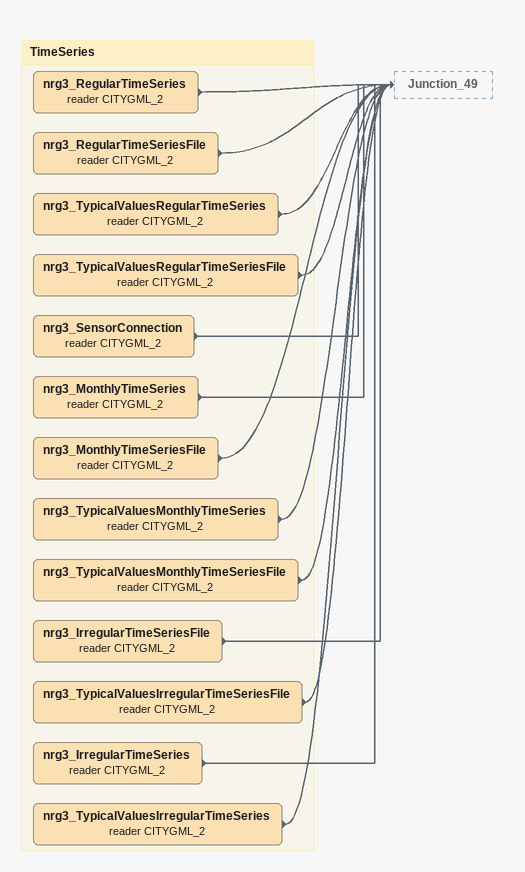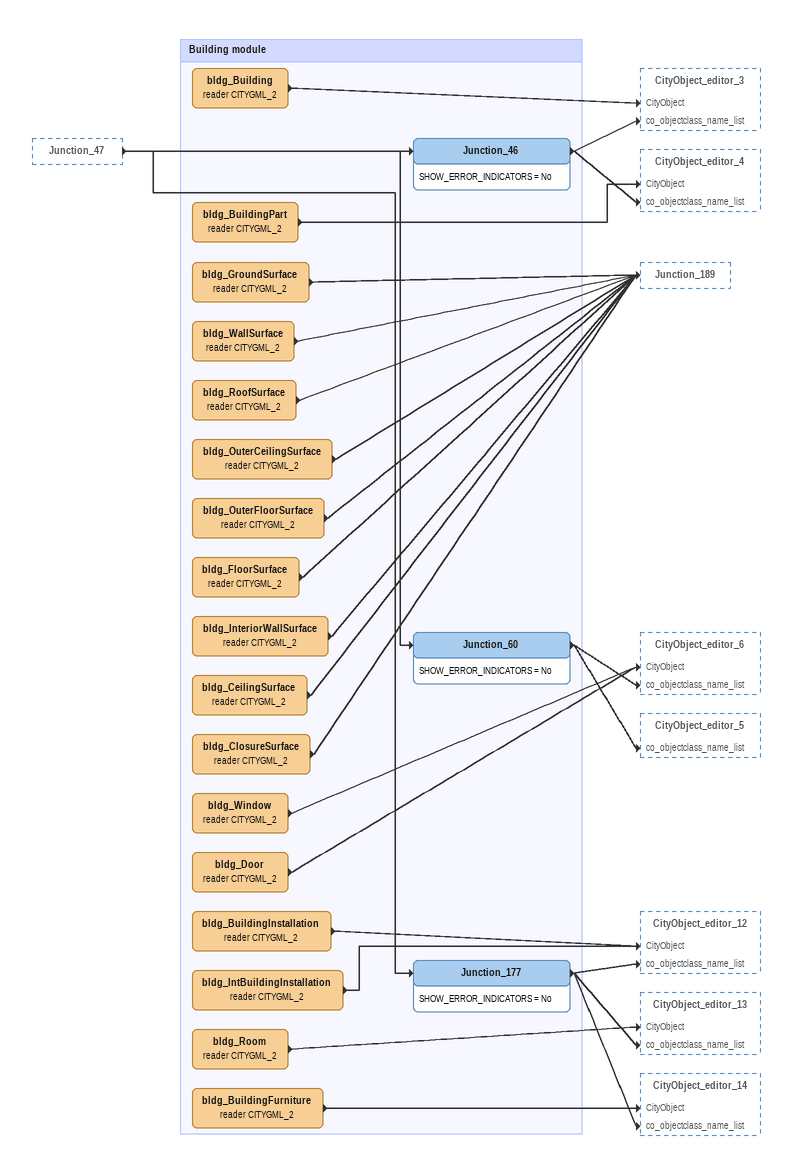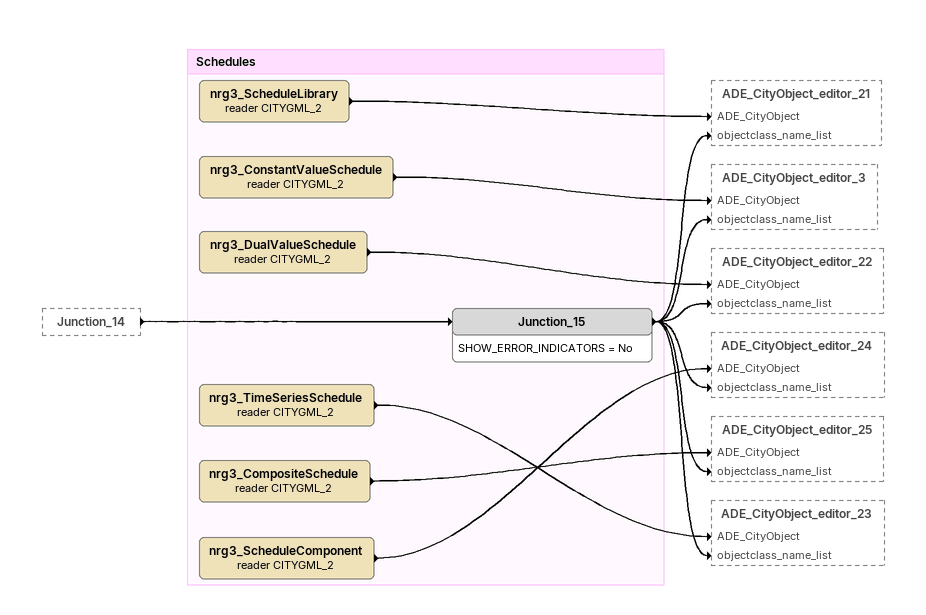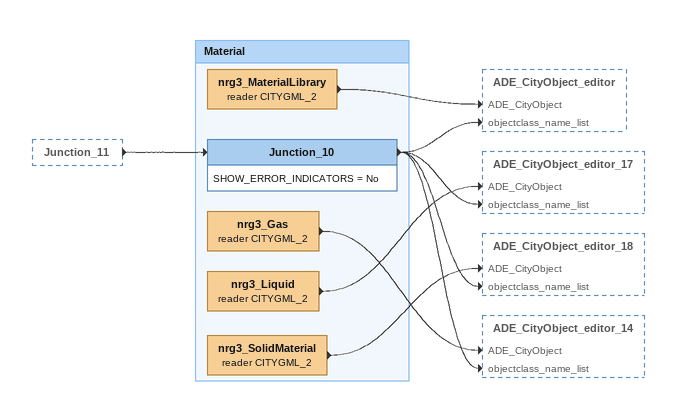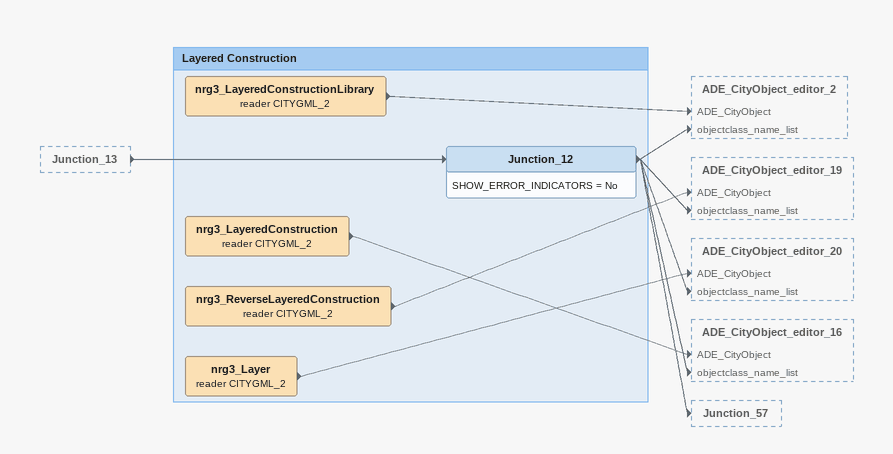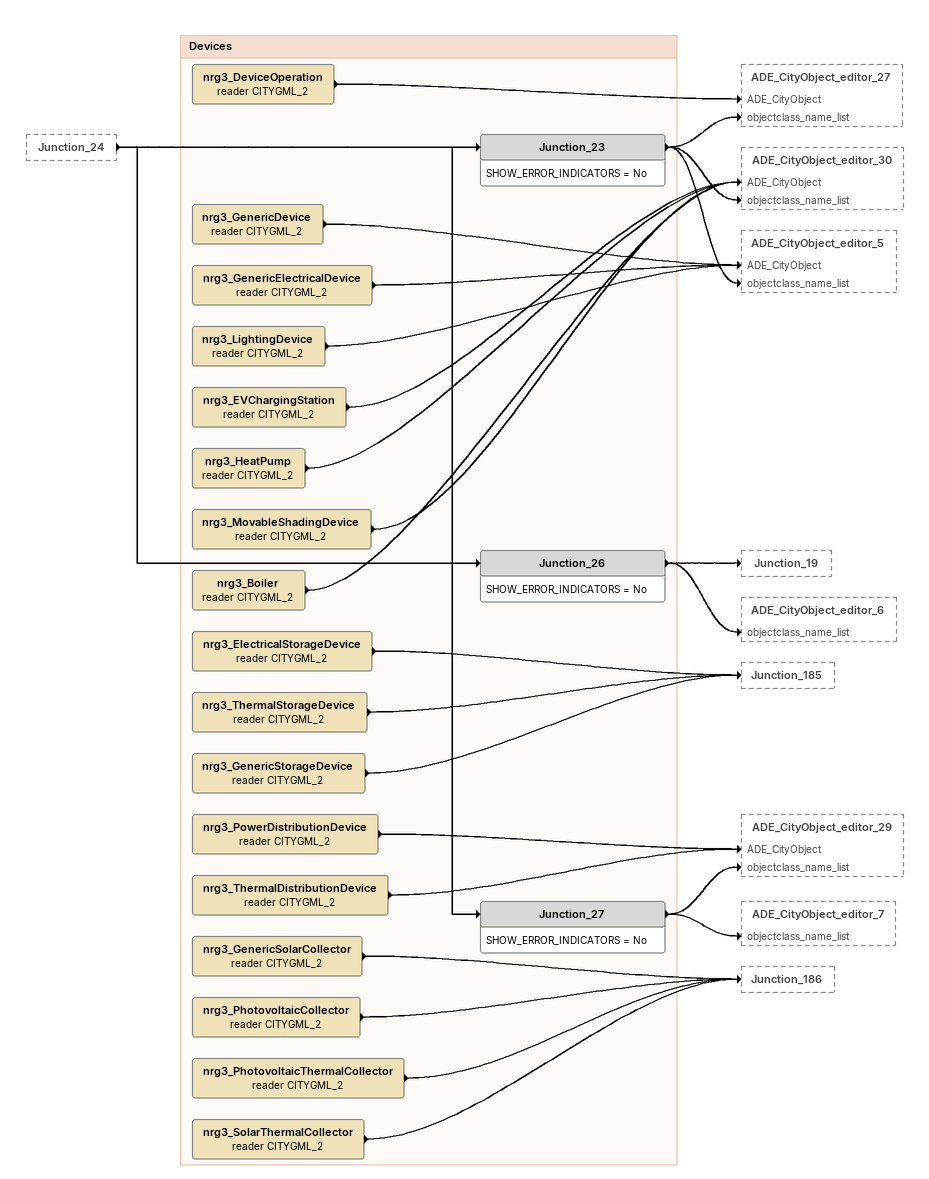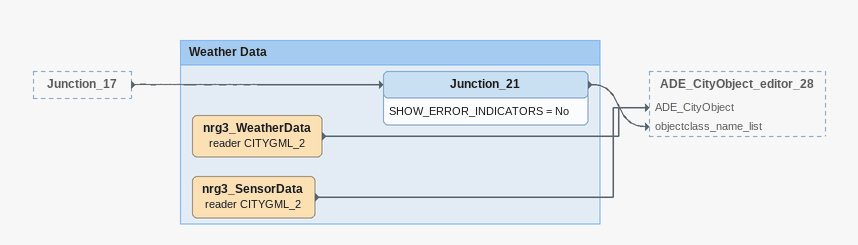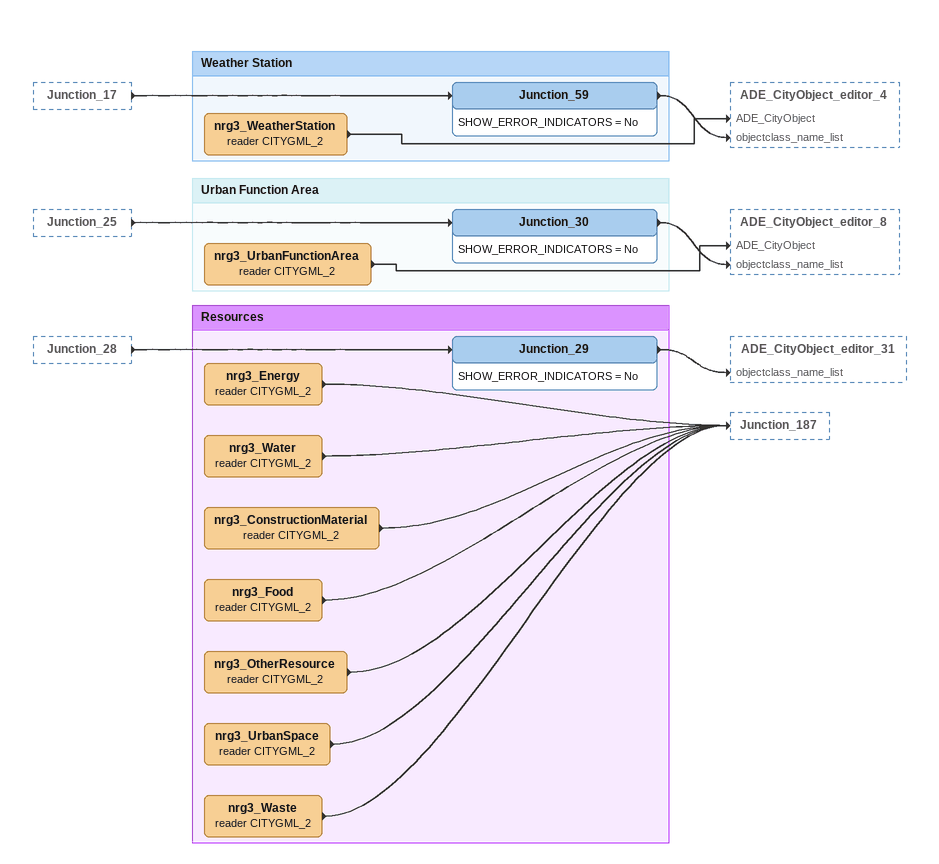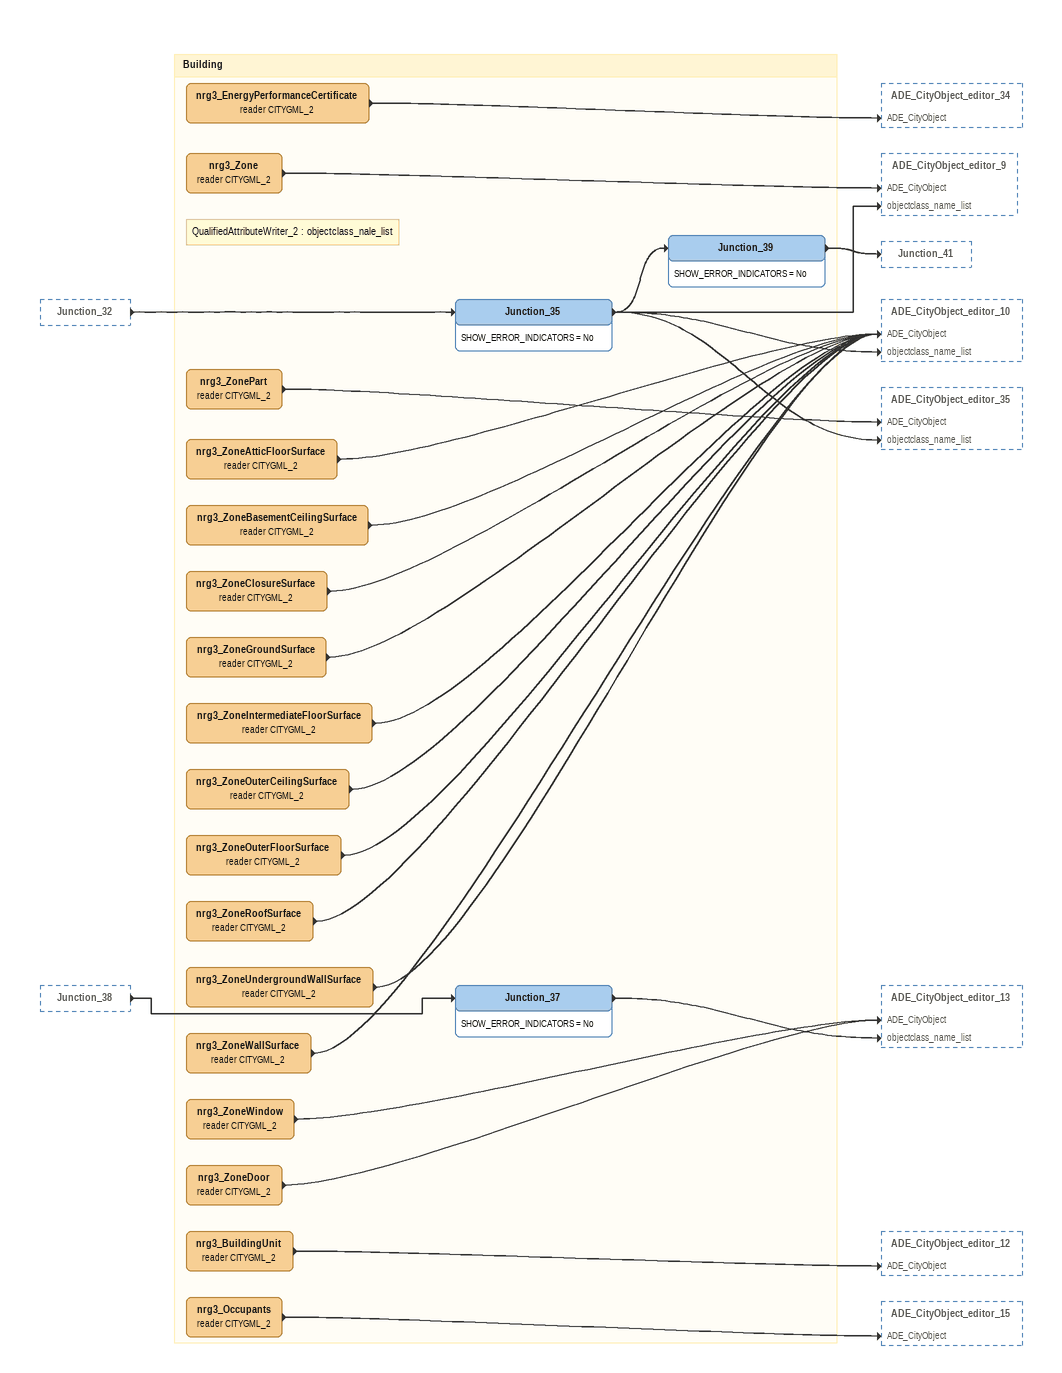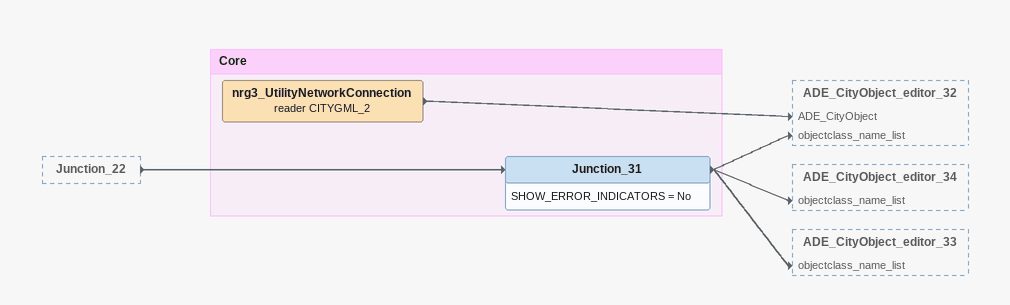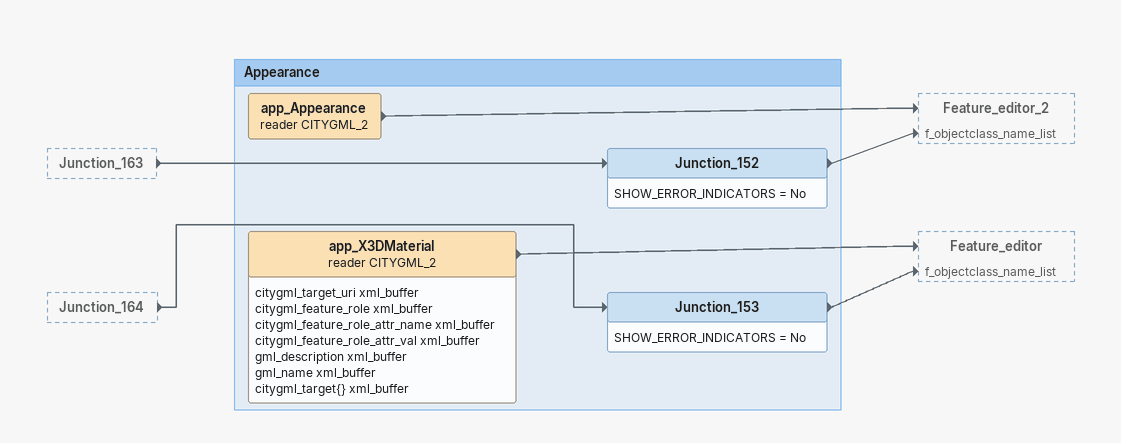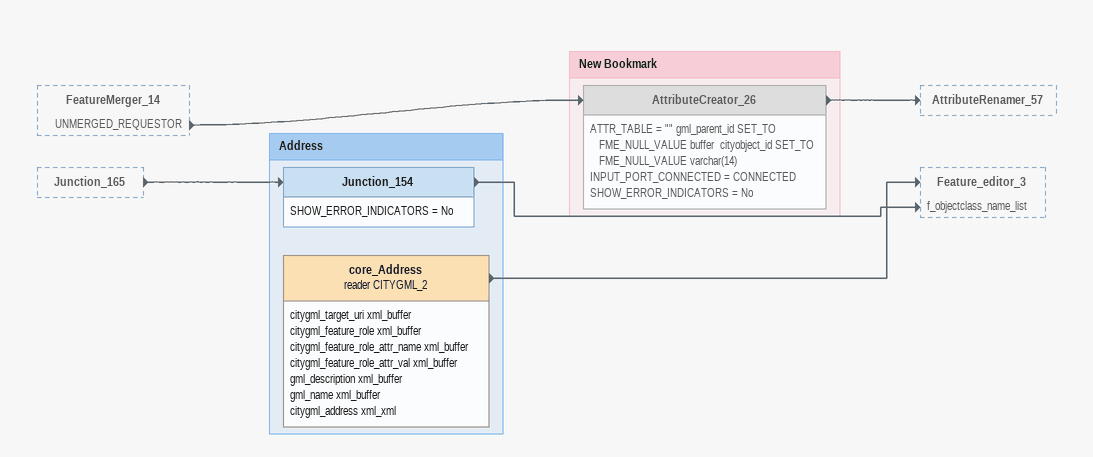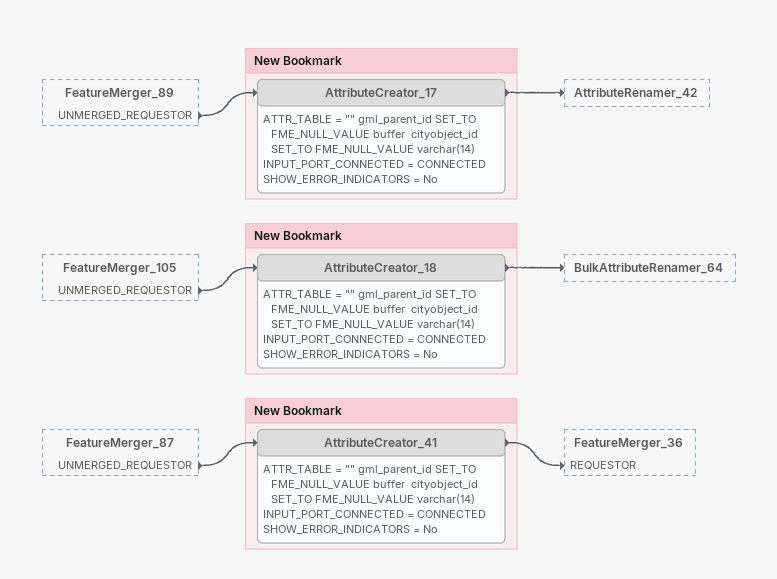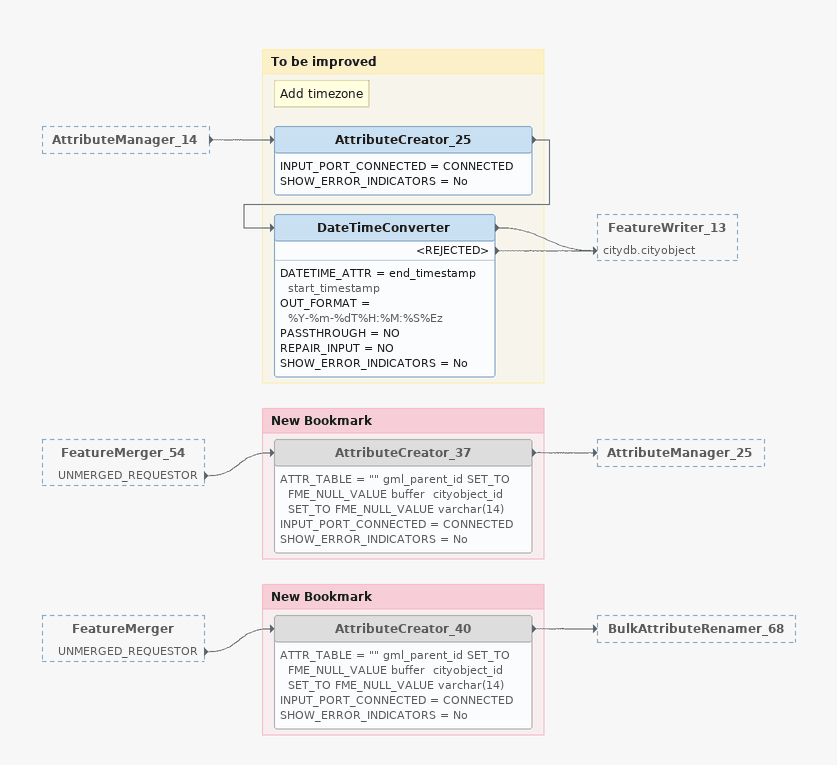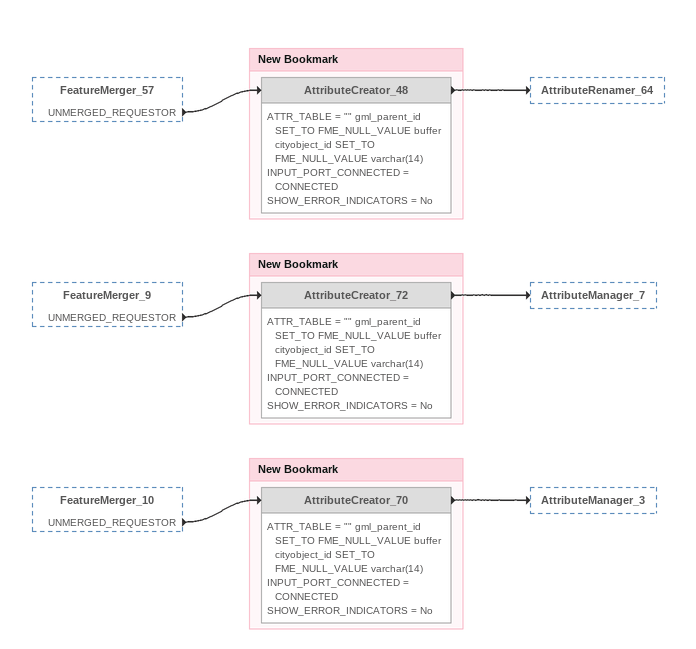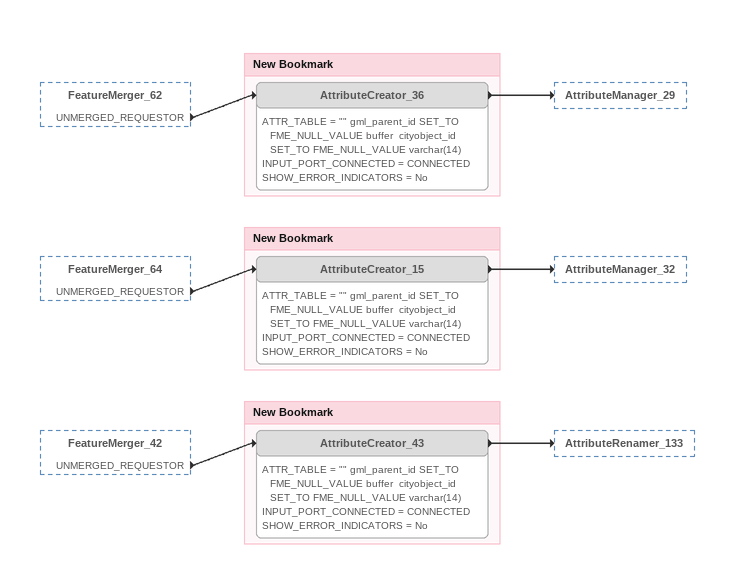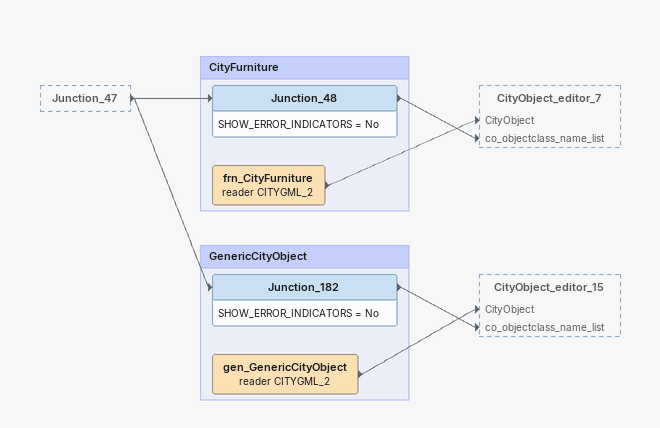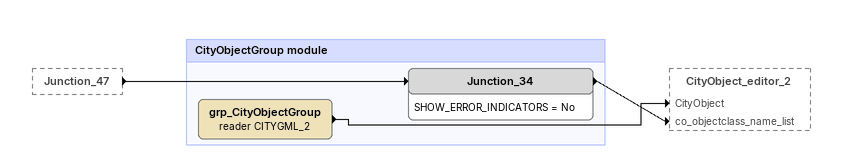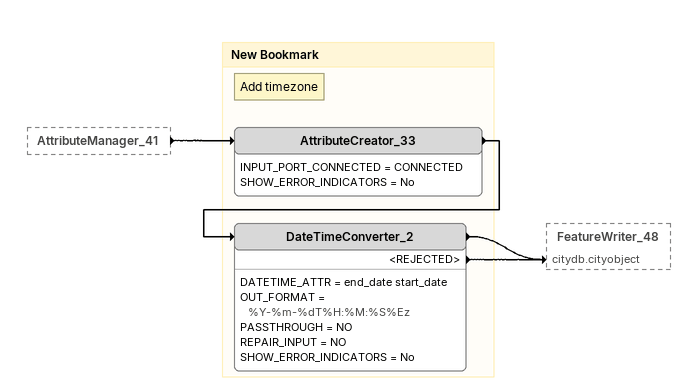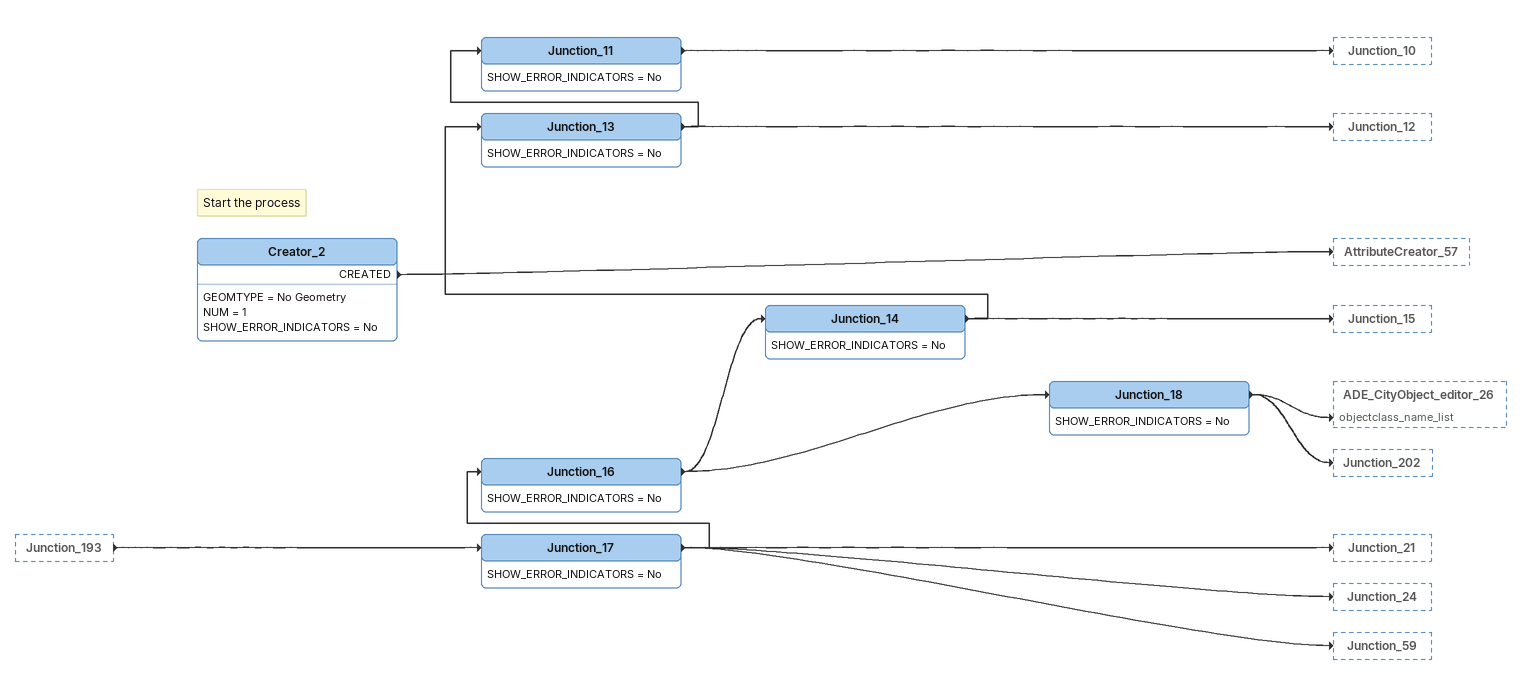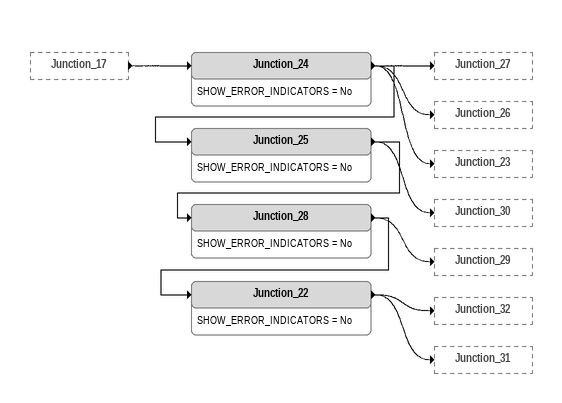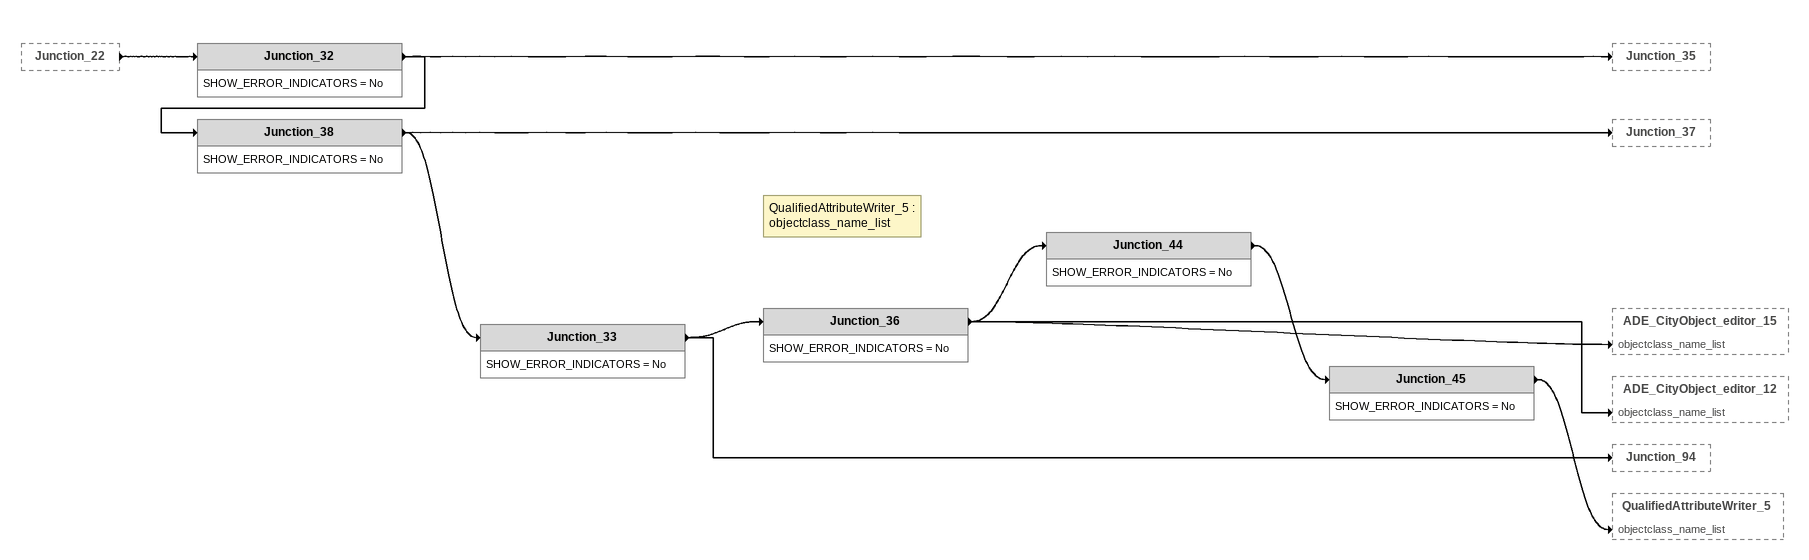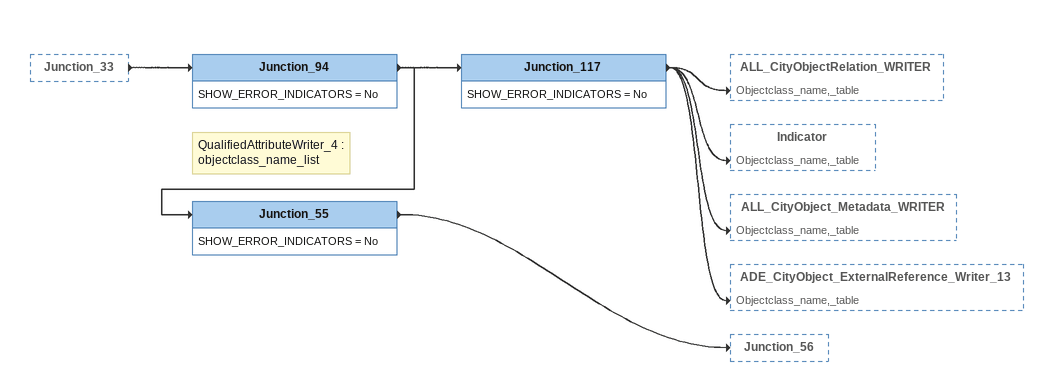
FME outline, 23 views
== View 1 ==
Bookmark: TimeSeries
nrg3_TypicalValuesRegularTimeSeries (reader CITYGML_2)
    -> Junction_49
nrg3_TypicalValuesIrregularTimeSeriesFile (reader CITYGML_2)
    -> Junction_49
nrg3_RegularTimeSeries (reader CITYGML_2)
    -> Junction_49
nrg3_RegularTimeSeriesFile (reader CITYGML_2)
    -> Junction_49
nrg3_TypicalValuesRegularTimeSeriesFile (reader CITYGML_2)
    -> Junction_49
nrg3_SensorConnection (reader CITYGML_2)
    -> Junction_49
nrg3_MonthlyTimeSeries (reader CITYGML_2)
    -> Junction_49
nrg3_MonthlyTimeSeriesFile (reader CITYGML_2)
    -> Junction_49
nrg3_TypicalValuesMonthlyTimeSeries (reader CITYGML_2)
    -> Junction_49
nrg3_TypicalValuesMonthlyTimeSeriesFile (reader CITYGML_2)
    -> Junction_49
nrg3_IrregularTimeSeriesFile (reader CITYGML_2)
    -> Junction_49
nrg3_IrregularTimeSeries (reader CITYGML_2)
    -> Junction_49
nrg3_TypicalValuesIrregularTimeSeries (reader CITYGML_2)
    -> Junction_49

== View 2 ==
Junction_47 [outside]
    -> Junction_46
    -> Junction_60
    -> Junction_177

Bookmark: Building module
Junction_46
    SHOW_ERROR_INDICATORS = No
    -> CityObject_editor_3 [co_objectclass_name_list]
    -> CityObject_editor_4 [co_objectclass_name_list]
Junction_60
    SHOW_ERROR_INDICATORS = No
    -> CityObject_editor_6 [co_objectclass_name_list]
    -> CityObject_editor_5 [co_objectclass_name_list]
Junction_177
    SHOW_ERROR_INDICATORS = No
    -> CityObject_editor_12 [co_objectclass_name_list]
    -> CityObject_editor_13 [co_objectclass_name_list]
    -> CityObject_editor_14 [co_objectclass_name_list]
bldg_Building (reader CITYGML_2)
    -> CityObject_editor_3 [CityObject]
bldg_BuildingPart (reader CITYGML_2)
    -> CityObject_editor_4 [CityObject]
bldg_GroundSurface (reader CITYGML_2)
    -> Junction_189
bldg_WallSurface (reader CITYGML_2)
    -> Junction_189
bldg_RoofSurface (reader CITYGML_2)
    -> Junction_189
bldg_OuterCeilingSurface (reader CITYGML_2)
    -> Junction_189
bldg_OuterFloorSurface (reader CITYGML_2)
    -> Junction_189
bldg_FloorSurface (reader CITYGML_2)
    -> Junction_189
bldg_InteriorWallSurface (reader CITYGML_2)
    -> Junction_189
bldg_CeilingSurface (reader CITYGML_2)
    -> Junction_189
bldg_ClosureSurface (reader CITYGML_2)
    -> Junction_189
bldg_Window (reader CITYGML_2)
    -> CityObject_editor_6 [CityObject]
bldg_Door (reader CITYGML_2)
    -> CityObject_editor_6 [CityObject]
bldg_BuildingInstallation (reader CITYGML_2)
    -> CityObject_editor_12 [CityObject]
bldg_IntBuildingInstallation (reader CITYGML_2)
    -> CityObject_editor_12 [CityObject]
bldg_Room (reader CITYGML_2)
    -> CityObject_editor_13 [CityObject]
bldg_BuildingFurniture (reader CITYGML_2)
    -> CityObject_editor_14 [CityObject]

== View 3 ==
Junction_14 [outside]
    -> Junction_15

Bookmark: Schedules
Junction_15
    SHOW_ERROR_INDICATORS = No
    -> ADE_CityObject_editor_24 [objectclass_name_list]
    -> ADE_CityObject_editor_21 [objectclass_name_list]
    -> ADE_CityObject_editor_3 [objectclass_name_list]
    -> ADE_CityObject_editor_22 [objectclass_name_list]
    -> ADE_CityObject_editor_23 [objectclass_name_list]
    -> ADE_CityObject_editor_25 [objectclass_name_list]
nrg3_ScheduleLibrary (reader CITYGML_2)
    -> ADE_CityObject_editor_21 [ADE_CityObject]
nrg3_ConstantValueSchedule (reader CITYGML_2)
    -> ADE_CityObject_editor_3 [ADE_CityObject]
nrg3_DualValueSchedule (reader CITYGML_2)
    -> ADE_CityObject_editor_22 [ADE_CityObject]
nrg3_TimeSeriesSchedule (reader CITYGML_2)
    -> ADE_CityObject_editor_23 [ADE_CityObject]
nrg3_CompositeSchedule (reader CITYGML_2)
    -> ADE_CityObject_editor_25 [ADE_CityObject]
nrg3_ScheduleComponent (reader CITYGML_2)
    -> ADE_CityObject_editor_24 [ADE_CityObject]

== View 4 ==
Junction_11 [outside]
    -> Junction_10

Bookmark: Material
Junction_10
    SHOW_ERROR_INDICATORS = No
    -> ADE_CityObject_editor [objectclass_name_list]
    -> ADE_CityObject_editor_18 [objectclass_name_list]
    -> ADE_CityObject_editor_14 [objectclass_name_list]
    -> ADE_CityObject_editor_17 [objectclass_name_list]
nrg3_MaterialLibrary (reader CITYGML_2)
    -> ADE_CityObject_editor [ADE_CityObject]
nrg3_Gas (reader CITYGML_2)
    -> ADE_CityObject_editor_14 [ADE_CityObject]
nrg3_Liquid (reader CITYGML_2)
    -> ADE_CityObject_editor_17 [ADE_CityObject]
nrg3_SolidMaterial (reader CITYGML_2)
    -> ADE_CityObject_editor_18 [ADE_CityObject]

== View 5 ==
Junction_13 [outside]
    -> Junction_12

Bookmark: Layered Construction
Junction_12
    SHOW_ERROR_INDICATORS = No
    -> ADE_CityObject_editor_19 [objectclass_name_list]
    -> ADE_CityObject_editor_20 [objectclass_name_list]
    -> Junction_57
    -> ADE_CityObject_editor_2 [objectclass_name_list]
    -> ADE_CityObject_editor_16 [objectclass_name_list]
nrg3_LayeredConstructionLibrary (reader CITYGML_2)
    -> ADE_CityObject_editor_2 [ADE_CityObject]
nrg3_LayeredConstruction (reader CITYGML_2)
    -> ADE_CityObject_editor_16 [ADE_CityObject]
nrg3_ReverseLayeredConstruction (reader CITYGML_2)
    -> ADE_CityObject_editor_19 [ADE_CityObject]
nrg3_Layer (reader CITYGML_2)
    -> ADE_CityObject_editor_20 [ADE_CityObject]

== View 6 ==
Junction_24 [outside]
    -> Junction_27
    -> Junction_26
    -> Junction_23

Bookmark: Devices
Junction_23
    SHOW_ERROR_INDICATORS = No
    -> ADE_CityObject_editor_27 [objectclass_name_list]
    -> ADE_CityObject_editor_5 [objectclass_name_list]
    -> ADE_CityObject_editor_30 [objectclass_name_list]
Junction_26
    SHOW_ERROR_INDICATORS = No
    -> Junction_19
    -> ADE_CityObject_editor_6 [objectclass_name_list]
Junction_27
    SHOW_ERROR_INDICATORS = No
    -> ADE_CityObject_editor_7 [objectclass_name_list]
    -> ADE_CityObject_editor_29 [objectclass_name_list]
nrg3_DeviceOperation (reader CITYGML_2)
    -> ADE_CityObject_editor_27 [ADE_CityObject]
nrg3_GenericDevice (reader CITYGML_2)
    -> ADE_CityObject_editor_5 [ADE_CityObject]
nrg3_GenericElectricalDevice (reader CITYGML_2)
    -> ADE_CityObject_editor_5 [ADE_CityObject]
nrg3_LightingDevice (reader CITYGML_2)
    -> ADE_CityObject_editor_5 [ADE_CityObject]
nrg3_EVChargingStation (reader CITYGML_2)
    -> ADE_CityObject_editor_30 [ADE_CityObject]
nrg3_HeatPump (reader CITYGML_2)
    -> ADE_CityObject_editor_30 [ADE_CityObject]
nrg3_MovableShadingDevice (reader CITYGML_2)
    -> ADE_CityObject_editor_30 [ADE_CityObject]
nrg3_Boiler (reader CITYGML_2)
    -> ADE_CityObject_editor_30 [ADE_CityObject]
nrg3_ElectricalStorageDevice (reader CITYGML_2)
    -> Junction_185
nrg3_ThermalStorageDevice (reader CITYGML_2)
    -> Junction_185
nrg3_GenericStorageDevice (reader CITYGML_2)
    -> Junction_185
nrg3_PowerDistributionDevice (reader CITYGML_2)
    -> ADE_CityObject_editor_29 [ADE_CityObject]
nrg3_ThermalDistributionDevice (reader CITYGML_2)
    -> ADE_CityObject_editor_29 [ADE_CityObject]
nrg3_GenericSolarCollector (reader CITYGML_2)
    -> Junction_186
nrg3_PhotovoltaicCollector (reader CITYGML_2)
    -> Junction_186
nrg3_PhotovoltaicThermalCollector (reader CITYGML_2)
    -> Junction_186
nrg3_SolarThermalCollector (reader CITYGML_2)
    -> Junction_186

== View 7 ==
Junction_17 [outside]
    -> Junction_21

Bookmark: Weather Data
Junction_21
    SHOW_ERROR_INDICATORS = No
    -> ADE_CityObject_editor_28 [objectclass_name_list]
nrg3_WeatherData (reader CITYGML_2)
    -> ADE_CityObject_editor_28 [ADE_CityObject]
nrg3_SensorData (reader CITYGML_2)
    -> ADE_CityObject_editor_28 [ADE_CityObject]

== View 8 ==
Junction_17 [outside]
    -> Junction_59
Junction_25 [outside]
    -> Junction_30
Junction_28 [outside]
    -> Junction_29

Bookmark: Weather Station
Junction_59
    SHOW_ERROR_INDICATORS = No
    -> ADE_CityObject_editor_4 [objectclass_name_list]
nrg3_WeatherStation (reader CITYGML_2)
    -> ADE_CityObject_editor_4 [ADE_CityObject]

Bookmark: Urban Function Area
Junction_30
    SHOW_ERROR_INDICATORS = No
    -> ADE_CityObject_editor_8 [objectclass_name_list]
nrg3_UrbanFunctionArea (reader CITYGML_2)
    -> ADE_CityObject_editor_8 [ADE_CityObject]

Bookmark: Resources
Junction_29
    SHOW_ERROR_INDICATORS = No
    -> ADE_CityObject_editor_31 [objectclass_name_list]
nrg3_Energy (reader CITYGML_2)
    -> Junction_187
nrg3_Water (reader CITYGML_2)
    -> Junction_187
nrg3_ConstructionMaterial (reader CITYGML_2)
    -> Junction_187
nrg3_Food (reader CITYGML_2)
    -> Junction_187
nrg3_OtherResource (reader CITYGML_2)
    -> Junction_187
nrg3_UrbanSpace (reader CITYGML_2)
    -> Junction_187
nrg3_Waste (reader CITYGML_2)
    -> Junction_187

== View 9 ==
Junction_32 [outside]
    -> Junction_35
Junction_38 [outside]
    -> Junction_37

Bookmark: Building
Junction_35
    SHOW_ERROR_INDICATORS = No
    -> Junction_39
    -> ADE_CityObject_editor_10 [objectclass_name_list]
    -> ADE_CityObject_editor_9 [objectclass_name_list]
    -> ADE_CityObject_editor_35 [objectclass_name_list]
Note: QualifiedAttributeWriter_2 : objectclass_nale_list
Junction_39
    SHOW_ERROR_INDICATORS = No
    -> Junction_41
Junction_37
    SHOW_ERROR_INDICATORS = No
    -> ADE_CityObject_editor_13 [objectclass_name_list]
nrg3_EnergyPerformanceCertificate (reader CITYGML_2)
    -> ADE_CityObject_editor_34 [ADE_CityObject]
nrg3_Zone (reader CITYGML_2)
    -> ADE_CityObject_editor_9 [ADE_CityObject]
nrg3_ZoneAtticFloorSurface (reader CITYGML_2)
    -> ADE_CityObject_editor_10 [ADE_CityObject]
nrg3_ZoneBasementCeilingSurface (reader CITYGML_2)
    -> ADE_CityObject_editor_10 [ADE_CityObject]
nrg3_ZoneClosureSurface (reader CITYGML_2)
    -> ADE_CityObject_editor_10 [ADE_CityObject]
nrg3_ZoneGroundSurface (reader CITYGML_2)
    -> ADE_CityObject_editor_10 [ADE_CityObject]
nrg3_ZoneIntermediateFloorSurface (reader CITYGML_2)
    -> ADE_CityObject_editor_10 [ADE_CityObject]
nrg3_ZoneOuterCeilingSurface (reader CITYGML_2)
    -> ADE_CityObject_editor_10 [ADE_CityObject]
nrg3_ZoneOuterFloorSurface (reader CITYGML_2)
    -> ADE_CityObject_editor_10 [ADE_CityObject]
nrg3_ZoneRoofSurface (reader CITYGML_2)
    -> ADE_CityObject_editor_10 [ADE_CityObject]
nrg3_ZoneUndergroundWallSurface (reader CITYGML_2)
    -> ADE_CityObject_editor_10 [ADE_CityObject]
nrg3_ZoneWallSurface (reader CITYGML_2)
    -> ADE_CityObject_editor_10 [ADE_CityObject]
nrg3_ZoneWindow (reader CITYGML_2)
    -> ADE_CityObject_editor_13 [ADE_CityObject]
nrg3_ZoneDoor (reader CITYGML_2)
    -> ADE_CityObject_editor_13 [ADE_CityObject]
nrg3_ZonePart (reader CITYGML_2)
    -> ADE_CityObject_editor_35 [ADE_CityObject]
nrg3_BuildingUnit (reader CITYGML_2)
    -> ADE_CityObject_editor_12 [ADE_CityObject]
nrg3_Occupants (reader CITYGML_2)
    -> ADE_CityObject_editor_15 [ADE_CityObject]

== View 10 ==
Junction_22 [outside]
    -> Junction_31

Bookmark: Core
Junction_31
    SHOW_ERROR_INDICATORS = No
    -> ADE_CityObject_editor_34 [objectclass_name_list]
    -> ADE_CityObject_editor_33 [objectclass_name_list]
    -> ADE_CityObject_editor_32 [objectclass_name_list]
nrg3_UtilityNetworkConnection (reader CITYGML_2)
    -> ADE_CityObject_editor_32 [ADE_CityObject]

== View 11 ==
Junction_163 [outside]
    -> Junction_152
Junction_164 [outside]
    -> Junction_153

Bookmark: Appearance
Junction_152
    SHOW_ERROR_INDICATORS = No
    -> Feature_editor_2 [f_objectclass_name_list]
Junction_153
    SHOW_ERROR_INDICATORS = No
    -> Feature_editor [f_objectclass_name_list]
app_Appearance (reader CITYGML_2)
    -> Feature_editor_2
app_X3DMaterial (reader CITYGML_2)
    attributes: citygml_target_uri xml_buffer, citygml_feature_role xml_buffer, citygml_feature_role_attr_name xml_buffer, citygml_feature_role_attr_val xml_buffer, gml_description xml_buffer, gml_name xml_buffer, citygml_target{} xml_buffer
    -> Feature_editor

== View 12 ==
FeatureMerger_14 [outside]
    UNMERGED_REQUESTOR -> AttributeCreator_26
Junction_165 [outside]
    -> Junction_154

Bookmark: Address
Junction_154
    SHOW_ERROR_INDICATORS = No
    -> Feature_editor_3 [f_objectclass_name_list]
core_Address (reader CITYGML_2)
    attributes: citygml_target_uri xml_buffer, citygml_feature_role xml_buffer, citygml_feature_role_attr_name xml_buffer, citygml_feature_role_attr_val xml_buffer, gml_description xml_buffer, gml_name xml_buffer, citygml_address xml_xml
    -> Feature_editor_3

Bookmark: New Bookmark
AttributeCreator_26 [off]
    ATTR_TABLE = "" gml_parent_id SET_TO FME_NULL_VALUE buffer  cityobject_id SET_TO FME_NULL_VALUE varchar(14)
    INPUT_PORT_CONNECTED = CONNECTED
    SHOW_ERROR_INDICATORS = No
    -> AttributeRenamer_57

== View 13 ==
FeatureMerger_89 [outside]
    UNMERGED_REQUESTOR -> AttributeCreator_17
FeatureMerger_105 [outside]
    UNMERGED_REQUESTOR -> AttributeCreator_18
FeatureMerger_87 [outside]
    UNMERGED_REQUESTOR -> AttributeCreator_41

Bookmark: New Bookmark
AttributeCreator_17 [off]
    ATTR_TABLE = "" gml_parent_id SET_TO FME_NULL_VALUE buffer  cityobject_id SET_TO FME_NULL_VALUE varchar(14)
    INPUT_PORT_CONNECTED = CONNECTED
    SHOW_ERROR_INDICATORS = No
    -> AttributeRenamer_42

Bookmark: New Bookmark
AttributeCreator_18 [off]
    ATTR_TABLE = "" gml_parent_id SET_TO FME_NULL_VALUE buffer  cityobject_id SET_TO FME_NULL_VALUE varchar(14)
    INPUT_PORT_CONNECTED = CONNECTED
    SHOW_ERROR_INDICATORS = No
    -> BulkAttributeRenamer_64

Bookmark: New Bookmark
AttributeCreator_41 [off]
    ATTR_TABLE = "" gml_parent_id SET_TO FME_NULL_VALUE buffer  cityobject_id SET_TO FME_NULL_VALUE varchar(14)
    INPUT_PORT_CONNECTED = CONNECTED
    SHOW_ERROR_INDICATORS = No
    -> FeatureMerger_36 [REQUESTOR]

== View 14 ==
AttributeManager_14 [outside]
    -> AttributeCreator_25
FeatureMerger_54 [outside]
    UNMERGED_REQUESTOR -> AttributeCreator_37
FeatureMerger [outside]
    UNMERGED_REQUESTOR -> AttributeCreator_40

Bookmark: To be improved
Note: Add timezone
AttributeCreator_25
    INPUT_PORT_CONNECTED = CONNECTED
    SHOW_ERROR_INDICATORS = No
    -> DateTimeConverter
DateTimeConverter
    DATETIME_ATTR = end_timestamp start_timestamp
    OUT_FORMAT = %Y-%m-%dT%H:%M:%S%Ez
    PASSTHROUGH = NO
    REPAIR_INPUT = NO
    SHOW_ERROR_INDICATORS = No
    -> FeatureWriter_13 [citydb.cityobject]
    <REJECTED> -> FeatureWriter_13 [citydb.cityobject]

Bookmark: New Bookmark
AttributeCreator_40 [off]
    ATTR_TABLE = "" gml_parent_id SET_TO FME_NULL_VALUE buffer  cityobject_id SET_TO FME_NULL_VALUE varchar(14)
    INPUT_PORT_CONNECTED = CONNECTED
    SHOW_ERROR_INDICATORS = No
    -> BulkAttributeRenamer_68

Bookmark: New Bookmark
AttributeCreator_37 [off]
    ATTR_TABLE = "" gml_parent_id SET_TO FME_NULL_VALUE buffer  cityobject_id SET_TO FME_NULL_VALUE varchar(14)
    INPUT_PORT_CONNECTED = CONNECTED
    SHOW_ERROR_INDICATORS = No
    -> AttributeManager_25

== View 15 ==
FeatureMerger_57 [outside]
    UNMERGED_REQUESTOR -> AttributeCreator_48
FeatureMerger_9 [outside]
    UNMERGED_REQUESTOR -> AttributeCreator_72
FeatureMerger_10 [outside]
    UNMERGED_REQUESTOR -> AttributeCreator_70

Bookmark: New Bookmark
AttributeCreator_72 [off]
    ATTR_TABLE = "" gml_parent_id SET_TO FME_NULL_VALUE buffer  cityobject_id SET_TO FME_NULL_VALUE varchar(14)
    INPUT_PORT_CONNECTED = CONNECTED
    SHOW_ERROR_INDICATORS = No
    -> AttributeManager_7

Bookmark: New Bookmark
AttributeCreator_70 [off]
    ATTR_TABLE = "" gml_parent_id SET_TO FME_NULL_VALUE buffer  cityobject_id SET_TO FME_NULL_VALUE varchar(14)
    INPUT_PORT_CONNECTED = CONNECTED
    SHOW_ERROR_INDICATORS = No
    -> AttributeManager_3

Bookmark: New Bookmark
AttributeCreator_48 [off]
    ATTR_TABLE = "" gml_parent_id SET_TO FME_NULL_VALUE buffer  cityobject_id SET_TO FME_NULL_VALUE varchar(14)
    INPUT_PORT_CONNECTED = CONNECTED
    SHOW_ERROR_INDICATORS = No
    -> AttributeRenamer_64

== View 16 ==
FeatureMerger_62 [outside]
    UNMERGED_REQUESTOR -> AttributeCreator_36
FeatureMerger_64 [outside]
    UNMERGED_REQUESTOR -> AttributeCreator_15
FeatureMerger_42 [outside]
    UNMERGED_REQUESTOR -> AttributeCreator_43

Bookmark: New Bookmark
AttributeCreator_43 [off]
    ATTR_TABLE = "" gml_parent_id SET_TO FME_NULL_VALUE buffer  cityobject_id SET_TO FME_NULL_VALUE varchar(14)
    INPUT_PORT_CONNECTED = CONNECTED
    SHOW_ERROR_INDICATORS = No
    -> AttributeRenamer_133

Bookmark: New Bookmark
AttributeCreator_36 [off]
    ATTR_TABLE = "" gml_parent_id SET_TO FME_NULL_VALUE buffer  cityobject_id SET_TO FME_NULL_VALUE varchar(14)
    INPUT_PORT_CONNECTED = CONNECTED
    SHOW_ERROR_INDICATORS = No
    -> AttributeManager_29

Bookmark: New Bookmark
AttributeCreator_15 [off]
    ATTR_TABLE = "" gml_parent_id SET_TO FME_NULL_VALUE buffer  cityobject_id SET_TO FME_NULL_VALUE varchar(14)
    INPUT_PORT_CONNECTED = CONNECTED
    SHOW_ERROR_INDICATORS = No
    -> AttributeManager_32

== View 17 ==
Junction_47 [outside]
    -> Junction_48
    -> Junction_182

Bookmark: CityFurniture
Junction_48
    SHOW_ERROR_INDICATORS = No
    -> CityObject_editor_7 [co_objectclass_name_list]
frn_CityFurniture (reader CITYGML_2)
    -> CityObject_editor_7 [CityObject]

Bookmark: GenericCityObject
Junction_182
    SHOW_ERROR_INDICATORS = No
    -> CityObject_editor_15 [co_objectclass_name_list]
gen_GenericCityObject (reader CITYGML_2)
    -> CityObject_editor_15 [CityObject]

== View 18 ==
Junction_47 [outside]
    -> Junction_34

Bookmark: CityObjectGroup module
Junction_34
    SHOW_ERROR_INDICATORS = No
    -> CityObject_editor_2 [co_objectclass_name_list]
grp_CityObjectGroup (reader CITYGML_2)
    -> CityObject_editor_2 [CityObject]

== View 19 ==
AttributeManager_41 [outside]
    -> AttributeCreator_33

Bookmark: New Bookmark
Note: Add timezone
AttributeCreator_33
    INPUT_PORT_CONNECTED = CONNECTED
    SHOW_ERROR_INDICATORS = No
    -> DateTimeConverter_2
DateTimeConverter_2
    DATETIME_ATTR = end_date start_date
    OUT_FORMAT = %Y-%m-%dT%H:%M:%S%Ez
    PASSTHROUGH = NO
    REPAIR_INPUT = NO
    SHOW_ERROR_INDICATORS = No
    -> FeatureWriter_48 [citydb.cityobject]
    <REJECTED> -> FeatureWriter_48 [citydb.cityobject]

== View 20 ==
Junction_193 [outside]
    -> Junction_17
Note: Start the process
Creator_2
    GEOMTYPE = No Geometry
    NUM = 1
    SHOW_ERROR_INDICATORS = No
    CREATED -> AttributeCreator_57
Junction_17
    SHOW_ERROR_INDICATORS = No
    -> Junction_21
    -> Junction_24
    -> Junction_59
    -> Junction_16
Junction_16
    SHOW_ERROR_INDICATORS = No
    -> Junction_18
    -> Junction_14
Junction_14
    SHOW_ERROR_INDICATORS = No
    -> Junction_13
    -> Junction_15
Junction_13
    SHOW_ERROR_INDICATORS = No
    -> Junction_12
    -> Junction_11
Junction_11
    SHOW_ERROR_INDICATORS = No
    -> Junction_10
Junction_18
    SHOW_ERROR_INDICATORS = No
    -> ADE_CityObject_editor_26 [objectclass_name_list]
    -> Junction_202

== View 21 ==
Junction_17 [outside]
    -> Junction_24
Junction_24
    SHOW_ERROR_INDICATORS = No
    -> Junction_25
    -> Junction_27
    -> Junction_26
    -> Junction_23
Junction_25
    SHOW_ERROR_INDICATORS = No
    -> Junction_28
    -> Junction_30
Junction_28
    SHOW_ERROR_INDICATORS = No
    -> Junction_22
    -> Junction_29
Junction_22
    SHOW_ERROR_INDICATORS = No
    -> Junction_32
    -> Junction_31

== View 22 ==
Junction_22 [outside]
    -> Junction_32
Junction_32
    SHOW_ERROR_INDICATORS = No
    -> Junction_38
    -> Junction_35
Junction_38
    SHOW_ERROR_INDICATORS = No
    -> Junction_33
    -> Junction_37
Junction_33
    SHOW_ERROR_INDICATORS = No
    -> Junction_94
    -> Junction_36
Junction_36
    SHOW_ERROR_INDICATORS = No
    -> ADE_CityObject_editor_15 [objectclass_name_list]
    -> Junction_44
    -> ADE_CityObject_editor_12 [objectclass_name_list]
Note: QualifiedAttributeWriter_5 : objectclass_name_list
Junction_44
    SHOW_ERROR_INDICATORS = No
    -> Junction_45
Junction_45
    SHOW_ERROR_INDICATORS = No
    -> QualifiedAttributeWriter_5 [objectclass_name_list]

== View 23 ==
Junction_33 [outside]
    -> Junction_94
Junction_94
    SHOW_ERROR_INDICATORS = No
    -> Junction_117
    -> Junction_55
Junction_117
    SHOW_ERROR_INDICATORS = No
    -> ALL_CityObjectRelation_WRITER [Objectclass_name,_table]
    -> Indicator [Objectclass_name,_table]
    -> ALL_CityObject_Metadata_WRITER [Objectclass_name,_table]
    -> ADE_CityObject_ExternalReference_Writer_13 [Objectclass_name,_table]
Note: QualifiedAttributeWriter_4 : objectclass_name_list
Junction_55
    SHOW_ERROR_INDICATORS = No
    -> Junction_56
